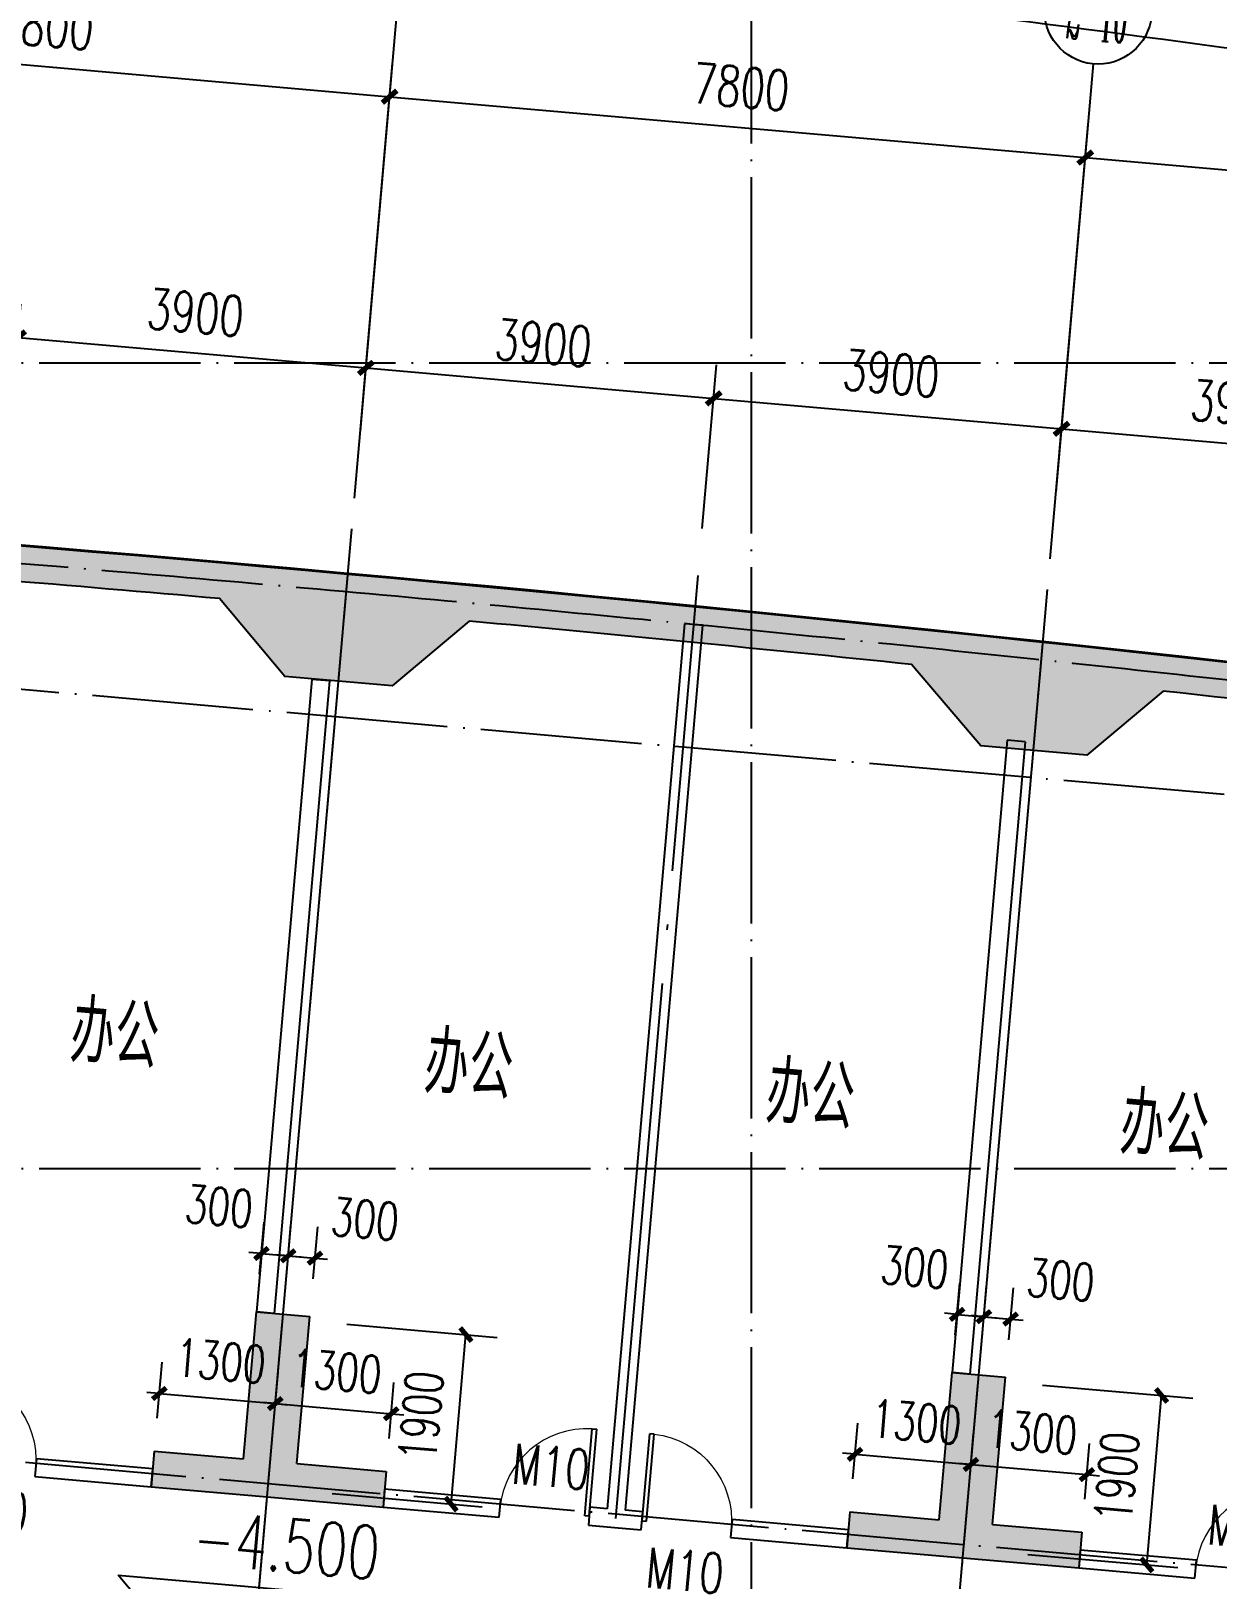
# Model space of a CAD drawing. Extents: x 246015 to 608740, y -108003 to 88400.
# Drawn here: x 500307 to 513556, y 28952 to 46244 of the extents above; entities that cross this region are included whole.
import ezdxf
from ezdxf.enums import TextEntityAlignment as Align

# ---------------------------------------------------------------- set-up
doc = ezdxf.new("R2010")
doc.units = 0
doc.header["$LTSCALE"] = 3000
doc.header["$MEASUREMENT"] = 0
doc.header["$PDMODE"] = 1
doc.linetypes.add('DASH', pattern=[0.35, 0.25, -0.1])
doc.linetypes.add('DOTE', pattern=[2.4200000000000004, 2, -0.2, 0.02, -0.2])
doc.layers.get('0').update_dxf_attribs({"linetype": 'CONTINUOUS'})
doc.layers.get('DEFPOINTS').update_dxf_attribs({"linetype": 'CONTINUOUS'})
for name, color, linetype in [('AXIS', 3, 'CONTINUOUS'), ('AXIS_TEXT', 7, 'CONTINUOUS'), ('DIM_ELEV', 3, 'CONTINUOUS'), ('dote', 1, 'DOTE'), ('PUB_DIM', 3, 'CONTINUOUS'), ('PUB_HATCH', 8, 'CONTINUOUS'), ('PUB_TEXT', 7, 'CONTINUOUS'), ('stair', 2, 'CONTINUOUS'), ('WALL', 9, 'CONTINUOUS'), ('WINDOW', 4, 'CONTINUOUS'), ('WINDOW_TEXT', 7, 'CONTINUOUS'), ('防火卷帘', 4, 'DASH')]:
    doc.layers.add(name, color=color, linetype=linetype)
doc.layers.add('红线', color=7, linetype='CONTINUOUS', true_color=0xe0150b)
doc.styles.add('_TCH_AXIS', font='COMPLEX', dxfattribs={"bigfont": 'GBCBIG'})
doc.styles.add('_TCH_DIM', font='SIMPLEX', dxfattribs={"bigfont": 'GBCBIG'})
doc.styles.add('_TCH_WINDOW', font='SIMPLEX', dxfattribs={"bigfont": 'GBCBIG'})
doc.styles.add('COMPLEX', font='COMPLEX')
doc.styles.add('DIM_FONT', font='simplex.shx', dxfattribs={"width": 0.7, "bigfont": 'hztxt.shx'})
doc.dimstyles.new('DIMN140', dxfattribs={"dimscale": 1.4, "dimtxt": 300, "dimasz": 100, "dimexe": 250, "dimexo": 300, "dimgap": 150, "dimtad": 1, "dimdec": 0, "dimzin": 0, "dimdsep": 46, "dimtxsty": 'DIM_FONT', "dimblk": 'ARCHTICK', "dimcen": 0.09, "dimclrt": 7, "dimazin": 2, "dimtfac": 1, "dimtdec": 0, "dimtix": 1, "dimtmove": 2, "dimatfit": 3, "dimfxl": 0, "dimtolj": 1, "dimtzin": 0, "dimarcsym": 0})
doc.dimstyles.new('DIMN150', dxfattribs={"dimscale": 1.5, "dimtxt": 300, "dimasz": 100, "dimexe": 250, "dimexo": 300, "dimgap": 150, "dimtad": 1, "dimdec": 0, "dimzin": 0, "dimdsep": 46, "dimtxsty": 'DIM_FONT', "dimblk": 'ARCHTICK', "dimcen": 0.09, "dimclrt": 7, "dimazin": 2, "dimtfac": 1, "dimtdec": 0, "dimtix": 1, "dimtmove": 2, "dimatfit": 3, "dimfxl": 0, "dimtolj": 1, "dimtzin": 0, "dimarcsym": 0})

# ---------------------------------------------------------------- blocks, each defined once
blk = doc.blocks.new('_AXISO')
blk.add_circle((0, 0), 0.5)
at = {"layer": 'AXIS_TEXT', "style": 'COMPLEX', "width": 1.041666666666667}
blk.add_attdef('A', text='', height=0.56, dxfattribs=at).set_placement((-0.25, -0.28), (0.25, -0.28), align=Align.FIT)
blk = doc.blocks.new('_ARCHTICK')
at = {"color": 0, "linetype": 'ByBlock', "const_width": 0.4}
blk.add_lwpolyline([(-0.5, -0.5), (0.5, 0.5)], dxfattribs=at)
blk = doc.blocks.new('*D1166')
at = {"layer": 'AXIS', "color": 0, "lineweight": -2}
for p, q in [((30950.00001038669, 3650.000000778586), (30950.00001038669, 7325.000000778586)), ((38750.00001038663, 3650.000000778586), (38750.00001038663, 7325.000000778586)), ((30950.00001038669, 6950.000000778586), (38750.00001038663, 6950.000000778586))]:
    blk.add_line(p, q, dxfattribs=at)
at = {"layer": 'DEFPOINTS', "color": 0}
for p in [(38750.00001038663, 6950.000000778586), (30950.00001038669, 3200.000000778586), (38750.00001038663, 3200.000000778586)]:
    blk.add_point(p, dxfattribs=at)
at = {"layer": 'AXIS', "color": 0, "lineweight": -2, "xscale": 150, "yscale": 150, "zscale": 150, "rotation": 180}
blk.add_blockref('_ARCHTICK', (30950.00001038669, 6950.000000778586), dxfattribs=at)
at = {"layer": 'AXIS', "color": 0, "lineweight": -2, "xscale": 150, "yscale": 150, "zscale": 150}
blk.add_blockref('_ARCHTICK', (38750.00001038663, 6950.000000778586), dxfattribs=at)
at = {"layer": 'AXIS', "color": 7, "insert": (34850.00001038666, 7400.000000778586), "char_height": 450, "attachment_point": 5, "style": 'DIM_FONT'}
blk.add_mtext('\\A1;7800', dxfattribs=at)
blk = doc.blocks.new('*D1167')
at = {"layer": 'AXIS', "color": 0, "lineweight": -2}
for p, q in [((38750.00001038663, 3650.000000778586), (38750.00001038663, 7325.000000778586)), ((46550.00001038669, 3650.000000778586), (46550.00001038669, 7325.000000778586)), ((38750.00001038663, 6950.000000778586), (46550.00001038669, 6950.000000778586))]:
    blk.add_line(p, q, dxfattribs=at)
at = {"layer": 'DEFPOINTS', "color": 0}
for p in [(46550.00001038669, 6950.000000778586), (38750.00001038663, 3200.000000778586), (46550.00001038669, 3200.000000778586)]:
    blk.add_point(p, dxfattribs=at)
at = {"layer": 'AXIS', "color": 0, "lineweight": -2, "xscale": 150, "yscale": 150, "zscale": 150, "rotation": 180}
blk.add_blockref('_ARCHTICK', (38750.00001038663, 6950.000000778586), dxfattribs=at)
at = {"layer": 'AXIS', "color": 0, "lineweight": -2, "xscale": 150, "yscale": 150, "zscale": 150}
blk.add_blockref('_ARCHTICK', (46550.00001038669, 6950.000000778586), dxfattribs=at)
at = {"layer": 'AXIS', "color": 7, "insert": (42650.00001038666, 7400.000000778586), "char_height": 450, "attachment_point": 5, "style": 'DIM_FONT'}
blk.add_mtext('\\A1;7800', dxfattribs=at)
blk = doc.blocks.new('*D1168')
at = {"layer": 'AXIS', "color": 0, "lineweight": -2}
for p, q in [((46550.00001038669, 3650.000000778586), (46550.00001038669, 7325.000000778586)), ((54350.00001038663, 3650.000000778586), (54350.00001038663, 7325.000000778586)), ((46550.00001038669, 6950.000000778586), (54350.00001038663, 6950.000000778586))]:
    blk.add_line(p, q, dxfattribs=at)
at = {"layer": 'DEFPOINTS', "color": 0}
for p in [(54350.00001038663, 6950.000000778586), (46550.00001038669, 3200.000000778586), (54350.00001038663, 3200.000000778586)]:
    blk.add_point(p, dxfattribs=at)
at = {"layer": 'AXIS', "color": 0, "lineweight": -2, "xscale": 150, "yscale": 150, "zscale": 150, "rotation": 180}
blk.add_blockref('_ARCHTICK', (46550.00001038669, 6950.000000778586), dxfattribs=at)
at = {"layer": 'AXIS', "color": 0, "lineweight": -2, "xscale": 150, "yscale": 150, "zscale": 150}
blk.add_blockref('_ARCHTICK', (54350.00001038663, 6950.000000778586), dxfattribs=at)
at = {"layer": 'AXIS', "color": 7, "insert": (50450.00001038666, 7400.000000778586), "char_height": 450, "attachment_point": 5, "style": 'DIM_FONT'}
blk.add_mtext('\\A1;7800', dxfattribs=at)
blk = doc.blocks.new('*D208')
at = {"layer": 'DEFPOINTS', "color": 0}
for p in [(511249.7608798033, 31856.50007715628), (510893.9557417697, 31231.74271336004), (511192.8141511977, 31205.59599054298)]:
    blk.add_point(p, dxfattribs=at)
at = {"layer": 'PUB_DIM', "color": 0, "lineweight": -2}
for p, q in [((510930.5611537136, 31650.14448655945), (510981.4069803285, 32231.31494430618)), ((511229.4195631417, 31623.99776374239), (511280.2653897565, 32205.16822148912)), ((510950.9024703752, 31882.64679997334), (510811.4352126421, 31894.84860395465)), ((510950.9024703752, 31882.64679997334), (511249.7608798033, 31856.50007715628)), ((511249.7608798033, 31856.50007715628), (511389.2281375364, 31844.29827317497))]:
    blk.add_line(p, q, dxfattribs=at)
at = {"layer": 'PUB_DIM', "color": 0, "lineweight": -2, "xscale": 140, "yscale": 140, "zscale": 140}
for p, rotation in [((510950.9024703752, 31882.64679997334), 355.0000000013833), ((511249.7608798033, 31856.50007715628), 175.0000000013833)]:
    blk.add_blockref('_ARCHTICK', p, dxfattribs=dict(at, rotation=rotation))
at = {"layer": 'PUB_DIM', "color": 7, "insert": (511807.8859571514, 32292.51544160476), "char_height": 420.0000000000001, "attachment_point": 5, "rotation": 355.00000000138334, "style": 'DIM_FONT'}
blk.add_mtext('\\A1;300', dxfattribs=at)
blk = doc.blocks.new('*D209')
at = {"layer": 'DEFPOINTS', "color": 0}
for p in [(510950.9024703752, 31882.64679997334), (510595.0973323415, 31257.88943617712), (510893.9557417696, 31231.74271336004)]:
    blk.add_point(p, dxfattribs=at)
at = {"layer": 'PUB_DIM', "color": 0, "lineweight": -2}
for p, q in [((510631.7027442854, 31676.29120937654), (510682.5485709003, 32257.46166712326)), ((510930.5611537136, 31650.14448655946), (510981.4069803284, 32231.31494430618)), ((510652.044060947, 31908.79352279042), (510512.5768032139, 31920.99532677172)), ((510652.044060947, 31908.79352279042), (510950.9024703752, 31882.64679997334)), ((510950.9024703752, 31882.64679997334), (511090.3697281083, 31870.44499599203))]:
    blk.add_line(p, q, dxfattribs=at)
at = {"layer": 'PUB_DIM', "color": 0, "lineweight": -2, "xscale": 140, "yscale": 140, "zscale": 140}
for p, rotation in [((510652.044060947, 31908.79352279042), 355.0000000013832), ((510950.9024703752, 31882.64679997334), 175.0000000013831)]:
    blk.add_blockref('_ARCHTICK', p, dxfattribs=dict(at, rotation=rotation))
at = {"layer": 'PUB_DIM', "color": 7, "insert": (510178.11143107, 32435.10223670056), "char_height": 420.0000000000001, "attachment_point": 5, "rotation": 355.00000000138317, "style": 'DIM_FONT'}
blk.add_mtext('\\A1;300', dxfattribs=at)
blk = doc.blocks.new('*D210')
at = {"layer": 'DEFPOINTS', "color": 0}
for p in [(511188.4563640615, 31155.78625563828), (512936.2039287355, 31002.87815706689), (511022.8604528411, 29263.01632873842)]:
    blk.add_point(p, dxfattribs=at)
at = {"layer": 'PUB_DIM', "color": 0, "lineweight": -2}
for p, q in [((511606.8581372609, 31119.18084369438), (513284.8720730683, 30972.37364711366)), ((512770.6080175151, 29110.10823016704), (512936.2039287355, 31002.87815706689)), ((511441.2622260405, 29226.41091679454), (513119.276161848, 29079.6037202138))]:
    blk.add_line(p, q, dxfattribs=at)
at = {"layer": 'PUB_DIM', "color": 0, "lineweight": -2, "xscale": 140, "yscale": 140, "zscale": 140}
for p, rotation in [((512936.2039287355, 31002.87815706689), 85.0000000013871), ((512770.6080175151, 29110.10823016704), 265.0000000013871)]:
    blk.add_blockref('_ARCHTICK', p, dxfattribs=dict(at, rotation=rotation))
at = {"layer": 'PUB_DIM', "color": 7, "insert": (512435.0041999259, 30093.09860556087), "char_height": 420.0000000000001, "attachment_point": 5, "rotation": 85.00000000138708, "style": 'DIM_FONT'}
blk.add_mtext('\\A1;1900', dxfattribs=at)
blk = doc.blocks.new('*D211')
at = {"layer": 'DEFPOINTS', "color": 0}
for p in [(510806.5062010411, 30232.18988870305), (509450.7378699124, 29651.51419163391), (510745.7909790825, 29538.21172594909)]:
    blk.add_point(p, dxfattribs=at)
at = {"layer": 'PUB_DIM', "color": 0, "lineweight": -2}
for p, q in [((509487.3432818563, 30069.91596483334), (509541.9576018243, 30694.16049872072)), ((510782.3963910264, 29956.61349914852), (510837.0107109944, 30580.8580330359)), ((509511.453091871, 30345.49235438788), (509371.9858341378, 30357.69415836917)), ((509511.453091871, 30345.49235438788), (510806.5062010411, 30232.18988870305)), ((510806.5062010411, 30232.18988870305), (510945.9734587742, 30219.98808472175))]:
    blk.add_line(p, q, dxfattribs=at)
at = {"layer": 'PUB_DIM', "color": 0, "lineweight": -2, "xscale": 140, "yscale": 140, "zscale": 140}
for p, rotation in [((509511.453091871, 30345.49235438788), 355.0000000013857), ((510806.5062010411, 30232.18988870305), 175.0000000013857)]:
    blk.add_blockref('_ARCHTICK', p, dxfattribs=dict(at, rotation=rotation))
at = {"layer": 'PUB_DIM', "color": 7, "insert": (510195.5850583999, 30707.24289474487), "char_height": 420.0000000000001, "attachment_point": 5, "rotation": 355.00000000138573, "style": 'DIM_FONT'}
blk.add_mtext('\\A1;1300', dxfattribs=at)
blk = doc.blocks.new('*D212')
at = {"layer": 'DEFPOINTS', "color": 0}
for p in [(512101.5593070046, 30118.88742329877), (510745.7909790825, 29538.21172594911), (512040.844085046, 29424.90926054482)]:
    blk.add_point(p, dxfattribs=at)
at = {"layer": 'PUB_DIM', "color": 0, "lineweight": -2}
for p, q in [((510782.3963910264, 29956.61349914852), (510837.0107109944, 30580.85803303591)), ((512077.44949699, 29843.31103374423), (512132.0638169579, 30467.55556763163)), ((510806.5062010411, 30232.18988870305), (510667.0389433079, 30244.39169268436)), ((510806.5062010411, 30232.18988870305), (512101.5593070046, 30118.88742329877)), ((512101.5593070046, 30118.88742329877), (512241.0265647377, 30106.68561931747))]:
    blk.add_line(p, q, dxfattribs=at)
at = {"layer": 'PUB_DIM', "color": 0, "lineweight": -2, "xscale": 140, "yscale": 140, "zscale": 140}
for p, rotation in [((510806.5062010411, 30232.18988870305), 355.0000000013856), ((512101.5593070046, 30118.88742329877), 175.0000000013856)]:
    blk.add_blockref('_ARCHTICK', p, dxfattribs=dict(at, rotation=rotation))
at = {"layer": 'PUB_DIM', "color": 7, "insert": (511490.6381659668, 30593.94042920034), "char_height": 420.0000000000001, "attachment_point": 5, "rotation": 355.0000000013856, "style": 'DIM_FONT'}
blk.add_mtext('\\A1;1300', dxfattribs=at)
blk = doc.blocks.new('*D213')
at = {"layer": 'DEFPOINTS', "color": 0}
for p in [(503479.4422346712, 32536.31487040003), (503123.6370966375, 31911.55750660381), (503422.4955060656, 31885.41078378673)]:
    blk.add_point(p, dxfattribs=at)
at = {"layer": 'PUB_DIM', "color": 0, "lineweight": -2}
for p, q in [((503160.2425085814, 32329.95927980322), (503211.0883351963, 32911.12973754995)), ((503459.1009180095, 32303.81255698614), (503509.9467446244, 32884.98301473288)), ((503180.5838252431, 32562.46159321711), (503041.1165675099, 32574.66339719841)), ((503180.5838252431, 32562.46159321711), (503479.4422346712, 32536.31487040003)), ((503479.4422346712, 32536.31487040003), (503618.9094924043, 32524.11306641873))]:
    blk.add_line(p, q, dxfattribs=at)
at = {"layer": 'PUB_DIM', "color": 0, "lineweight": -2, "xscale": 140, "yscale": 140, "zscale": 140}
for p, rotation in [((503180.5838252431, 32562.46159321711), 355.0000000013833), ((503479.4422346712, 32536.31487040003), 175.0000000013833)]:
    blk.add_blockref('_ARCHTICK', p, dxfattribs=dict(at, rotation=rotation))
at = {"layer": 'PUB_DIM', "color": 7, "insert": (504037.5673120192, 32972.33023484854), "char_height": 420.0000000000001, "attachment_point": 5, "rotation": 355.00000000138334, "style": 'DIM_FONT'}
blk.add_mtext('\\A1;300', dxfattribs=at)
blk = doc.blocks.new('*D214')
at = {"layer": 'DEFPOINTS', "color": 0}
for p in [(503180.5838252431, 32562.4615932171), (502824.7786872093, 31937.7042294209), (503123.6370966376, 31911.55750660383)]:
    blk.add_point(p, dxfattribs=at)
at = {"layer": 'PUB_DIM', "color": 0, "lineweight": -2}
for p, q in [((502861.3840991532, 32356.10600262031), (502912.2299257681, 32937.27646036704)), ((503160.2425085815, 32329.95927980324), (503211.0883351964, 32911.12973754996)), ((502881.7254158148, 32588.60831603419), (502742.2581580817, 32600.81012001549)), ((502881.7254158148, 32588.60831603419), (503180.5838252431, 32562.4615932171)), ((503180.5838252431, 32562.4615932171), (503320.0510829762, 32550.2597892358))]:
    blk.add_line(p, q, dxfattribs=at)
at = {"layer": 'PUB_DIM', "color": 0, "lineweight": -2, "xscale": 140, "yscale": 140, "zscale": 140}
for p, rotation in [((502881.7254158148, 32588.60831603419), 355.0000000013832), ((503180.5838252431, 32562.4615932171), 175.0000000013831)]:
    blk.add_blockref('_ARCHTICK', p, dxfattribs=dict(at, rotation=rotation))
at = {"layer": 'PUB_DIM', "color": 7, "insert": (502407.7927859377, 33114.91702994434), "char_height": 420.0000000000001, "attachment_point": 5, "rotation": 355.00000000138317, "style": 'DIM_FONT'}
blk.add_mtext('\\A1;300', dxfattribs=at)
blk = doc.blocks.new('*D217')
at = {"layer": 'DEFPOINTS', "color": 0}
for p in [(503418.1377189293, 31835.60104888205), (505165.8852836032, 31682.69295031068), (503252.5418077089, 29942.8311219822)]:
    blk.add_point(p, dxfattribs=at)
at = {"layer": 'PUB_DIM', "color": 0, "lineweight": -2}
for p, q in [((503836.5394921288, 31798.99563693816), (505514.553427936, 31652.18844035744)), ((505000.2893723828, 29789.92302341083), (505165.8852836032, 31682.69295031068)), ((503670.9435809084, 29906.22571003831), (505348.9575167157, 29759.41851345759))]:
    blk.add_line(p, q, dxfattribs=at)
at = {"layer": 'PUB_DIM', "color": 0, "lineweight": -2, "xscale": 140, "yscale": 140, "zscale": 140}
for p, rotation in [((505165.8852836032, 31682.69295031068), 85.0000000013871), ((505000.2893723828, 29789.92302341083), 265.0000000013871)]:
    blk.add_blockref('_ARCHTICK', p, dxfattribs=dict(at, rotation=rotation))
at = {"layer": 'PUB_DIM', "color": 7, "insert": (504664.6855547937, 30772.91339880466), "char_height": 420.0000000000001, "attachment_point": 5, "rotation": 85.00000000138708, "style": 'DIM_FONT'}
blk.add_mtext('\\A1;1900', dxfattribs=at)
blk = doc.blocks.new('*D218')
at = {"layer": 'DEFPOINTS', "color": 0}
for p in [(503036.1875559089, 30912.00468194683), (501680.4192247802, 30331.32898487768), (502975.4723339503, 30218.02651919286)]:
    blk.add_point(p, dxfattribs=at)
at = {"layer": 'PUB_DIM', "color": 0, "lineweight": -2}
for p, q in [((501717.0246367241, 30749.73075807711), (501771.6389566921, 31373.97529196449)), ((503012.0777458942, 30636.42829239229), (503066.6920658622, 31260.67282627967)), ((501741.1344467388, 31025.30714763165), (501601.6671890057, 31037.50895161294)), ((501741.1344467388, 31025.30714763165), (503036.1875559089, 30912.00468194683)), ((503036.1875559089, 30912.00468194683), (503175.654813642, 30899.80287796553))]:
    blk.add_line(p, q, dxfattribs=at)
at = {"layer": 'PUB_DIM', "color": 0, "lineweight": -2, "xscale": 140, "yscale": 140, "zscale": 140}
for p, rotation in [((501741.1344467388, 31025.30714763165), 355.0000000013857), ((503036.1875559089, 30912.00468194683), 175.0000000013857)]:
    blk.add_blockref('_ARCHTICK', p, dxfattribs=dict(at, rotation=rotation))
at = {"layer": 'PUB_DIM', "color": 7, "insert": (502425.2664132677, 31387.05768798864), "char_height": 420.0000000000001, "attachment_point": 5, "rotation": 355.00000000138573, "style": 'DIM_FONT'}
blk.add_mtext('\\A1;1300', dxfattribs=at)
blk = doc.blocks.new('*D219')
at = {"layer": 'DEFPOINTS', "color": 0}
for p in [(504331.2406618724, 30798.70221654254), (502975.4723339503, 30218.02651919288), (504270.5254399139, 30104.7240537886)]:
    blk.add_point(p, dxfattribs=at)
at = {"layer": 'PUB_DIM', "color": 0, "lineweight": -2}
for p, q in [((503012.0777458942, 30636.42829239229), (503066.6920658622, 31260.67282627969)), ((504307.1308518577, 30523.12582698801), (504361.7451718257, 31147.3703608754)), ((503036.1875559089, 30912.00468194683), (502896.7202981758, 30924.20648592813)), ((503036.1875559089, 30912.00468194683), (504331.2406618724, 30798.70221654254)), ((504331.2406618724, 30798.70221654254), (504470.7079196056, 30786.50041256125))]:
    blk.add_line(p, q, dxfattribs=at)
at = {"layer": 'PUB_DIM', "color": 0, "lineweight": -2, "xscale": 140, "yscale": 140, "zscale": 140}
for p, rotation in [((503036.1875559089, 30912.00468194683), 355.0000000013856), ((504331.2406618724, 30798.70221654254), 175.0000000013856)]:
    blk.add_blockref('_ARCHTICK', p, dxfattribs=dict(at, rotation=rotation))
at = {"layer": 'PUB_DIM', "color": 7, "insert": (503720.3195208346, 31273.75522244411), "char_height": 420.0000000000001, "attachment_point": 5, "rotation": 355.0000000013856, "style": 'DIM_FONT'}
blk.add_mtext('\\A1;1300', dxfattribs=at)
blk = doc.blocks.new('*D916')
at = {"layer": 'DEFPOINTS', "color": 0}
for p in [(504048.2674762594, 42480.13122673039), (499996.7327259614, 40918.35877518856), (503881.8920477485, 40578.45137830005)]:
    blk.add_point(p, dxfattribs=at)
at = {"layer": 'PUB_DIM', "color": 0, "lineweight": -2}
for p, q in [((500035.9528102253, 41366.64638932743), (500195.7915580255, 43193.6116354013)), ((500163.1081544723, 42820.0386236189), (504048.2674762594, 42480.13122673039)), ((503921.1121320124, 41026.73899243892), (504080.9508798126, 42853.70423851279))]:
    blk.add_line(p, q, dxfattribs=at)
at = {"layer": 'PUB_DIM', "color": 0, "lineweight": -2, "xscale": 150, "yscale": 150, "zscale": 150}
for p, rotation in [((500163.1081544723, 42820.0386236189), 174.9999999964865), ((504048.2674762594, 42480.13122673039), 354.9999999964865)]:
    blk.add_blockref('_ARCHTICK', p, dxfattribs=dict(at, rotation=rotation))
at = {"layer": 'PUB_DIM', "color": 7, "insert": (502144.9078996298, 43098.37253931351), "char_height": 450, "attachment_point": 5, "rotation": 354.9999999964865, "style": 'DIM_FONT'}
blk.add_mtext('\\A1;3900', dxfattribs=at)
blk = doc.blocks.new('*D917')
at = {"layer": 'DEFPOINTS', "color": 0}
for p in [(507933.4267995461, 42140.22382971067), (503881.8920477485, 40578.45137830005), (507767.0513710352, 40238.54398128033)]:
    blk.add_point(p, dxfattribs=at)
at = {"layer": 'PUB_DIM', "color": 0, "lineweight": -2}
for p, q in [((503921.1121320124, 41026.73899243894), (504080.9508798126, 42853.70423851279)), ((504048.2674762594, 42480.13122673039), (507933.4267995461, 42140.22382971067)), ((507806.2714552992, 40686.83159541921), (507966.1102030994, 42513.79684149307))]:
    blk.add_line(p, q, dxfattribs=at)
at = {"layer": 'PUB_DIM', "color": 0, "lineweight": -2, "xscale": 150, "yscale": 150, "zscale": 150}
for p, rotation in [((504048.2674762594, 42480.13122673039), 174.9999999964863), ((507933.4267995461, 42140.22382971067), 354.9999999964863)]:
    blk.add_blockref('_ARCHTICK', p, dxfattribs=dict(at, rotation=rotation))
at = {"layer": 'PUB_DIM', "color": 7, "insert": (506030.0672221667, 42758.46514235942), "char_height": 450, "attachment_point": 5, "rotation": 354.99999999648634, "style": 'DIM_FONT'}
blk.add_mtext('\\A1;3900', dxfattribs=at)
blk = doc.blocks.new('*D918')
at = {"layer": 'DEFPOINTS', "color": 0}
for p in [(511818.5861213487, 41800.31643282081), (507767.0513710352, 40238.54398128032), (511652.2106928378, 39898.63658439045)]:
    blk.add_point(p, dxfattribs=at)
at = {"layer": 'PUB_DIM', "color": 0, "lineweight": -2}
for p, q in [((507806.2714552991, 40686.83159541921), (507966.1102030993, 42513.79684149308)), ((507933.4267995461, 42140.22382971068), (511818.5861213487, 41800.31643282081)), ((511691.4307771018, 40346.92419852933), (511851.269524902, 42173.88944460321))]:
    blk.add_line(p, q, dxfattribs=at)
at = {"layer": 'PUB_DIM', "color": 0, "lineweight": -2, "xscale": 150, "yscale": 150, "zscale": 150}
for p, rotation in [((507933.4267995461, 42140.22382971068), 174.9999999964864), ((511818.5861213487, 41800.31643282081), 354.9999999964865)]:
    blk.add_blockref('_ARCHTICK', p, dxfattribs=dict(at, rotation=rotation))
at = {"layer": 'PUB_DIM', "color": 7, "insert": (509915.2265447113, 42418.55774540463), "char_height": 450, "attachment_point": 5, "rotation": 354.99999999648645, "style": 'DIM_FONT'}
blk.add_mtext('\\A1;3900', dxfattribs=at)
blk = doc.blocks.new('*D919')
at = {"layer": 'DEFPOINTS', "color": 0}
for p in [(515703.7454446204, 41460.4090358024), (511652.2106928378, 39898.63658439045), (515537.3700161095, 39558.72918737205)]:
    blk.add_point(p, dxfattribs=at)
at = {"layer": 'PUB_DIM', "color": 0, "lineweight": -2}
for p, q in [((511691.4307771018, 40346.92419852933), (511851.269524902, 42173.88944460319)), ((511818.5861213487, 41800.31643282079), (515703.7454446204, 41460.4090358024)), ((515576.5901003734, 40007.01680151094), (515736.4288481736, 41833.9820475848))]:
    blk.add_line(p, q, dxfattribs=at)
at = {"layer": 'PUB_DIM', "color": 0, "lineweight": -2, "xscale": 150, "yscale": 150, "zscale": 150}
for p, rotation in [((511818.5861213487, 41800.31643282079), 174.9999999964864), ((515703.7454446204, 41460.4090358024), 354.9999999964865)]:
    blk.add_blockref('_ARCHTICK', p, dxfattribs=dict(at, rotation=rotation))
at = {"layer": 'PUB_DIM', "color": 7, "insert": (513800.3858672485, 42078.65034845048), "char_height": 450, "attachment_point": 5, "rotation": 354.99999999648645, "style": 'DIM_FONT'}
blk.add_mtext('\\A1;3900', dxfattribs=at)
blk = doc.blocks.new('$DorLib2D$00000001')
for p, q in [((0.45, 0.9750000000000001), (0.5000000000000002, 0.9750000000000001)), ((0.45, 0), (0.45, 0.9750000000000001)), ((0.5, 0), (0.5, 0.9750000000000001)), ((0.5, 0), (0.45, 0))]:
    blk.add_line(p, q)
at = {"lineweight": 13}
blk.add_arc((0.475, 0), 0.975, 91.4692835813538, 180, dxfattribs=at)
blk = doc.blocks.new('2-2')
at = {"layer": 'PUB_HATCH'}
h = blk.add_hatch(color=256, dxfattribs=at)
edge = h.paths.add_edge_path()
edge.add_arc((37400.00000685993, -498857.1430408622), 500457.143041471, 88.09344153344261, 91.59729894170272, ccw=False)
edge.add_line((54050.00000196457, 1322.95404557162), (54050.00000498432, 922.7323111371952))
edge.add_arc((37400.00000877761, -498857.1428546371), 500057.1428552847, 88.09191589631024, 88.7925153240291)
edge.add_line((47937.7158283107, 1088.956906024483), (47150.91694945656, 302.1580249374965))
edge.add_line((47150.91694945656, 302.1580249374965), (45962.53488288121, 302.1580249374965))
edge.add_line((45962.53488288121, 302.1580249374965), (45109.77137309057, 1140.562686198857))
edge.add_arc((37400.00000879134, -498857.1428487986), 500057.1428494466, 89.11659123537734, 89.68527799631767)
edge.add_line((40146.76767434343, 1192.4560732916), (39351.37046628195, 397.0588719762163))
edge.add_line((39351.37046628195, 397.0588719762163), (38148.62955117738, 397.0588719762163))
edge.add_line((38148.62955117738, 397.0588719762163), (37345.69137159642, 1199.997051557177))
edge.add_arc((37400.00000873442, -498857.1428566009), 500057.1428572491, 90.00622260025614, 90.57683241316171)
edge.add_line((32365.69733963738, 1174.658051292528), (31551.37046628195, 360.3311810857849))
edge.add_line((31551.37046628195, 360.3311810857849), (30350.45352555509, 358.1174903470092))
edge.add_line((30350.45352555509, 358.1174903470092), (29570.2622751373, 1138.698455682781))
edge.add_arc((37400.00000869631, -498857.1428549619), 500057.1428556098, 90.89715598654287, 91.59857696733191)
edge.add_line((23450.00000872964, 1005.381866502517), (23450.0000103846, 1405.537479411752))
for points in [[(38750.0000103908, -8483.33333257481), (39050.00001038413, -8349.99999925153), (39050.00001038413, -6699.999998697895), (38450.00001038413, -6699.999998697895), (38450.00001038411, -8349.999999251488)], [(46550.00001038413, -8483.333332554754), (46850.00001038412, -8349.999999221414), (46850.00001038413, -6699.999998697895), (46250.00001038413, -6699.999998697895), (46250.00001038412, -8349.999999221438)], [(37450.00000874969, -8749.99999935177), (38750.00001040418, -8749.999999221414), (38750.00001037744, -8483.33333257481), (38450.00001038411, -8349.999999251488), (37450.00000870958, -8349.99999935177)], [(38750.0000103908, -8483.33333257481), (38750.00001036408, -8749.999999221414), (40050.00000870958, -8749.99999935177), (40050.00000874969, -8349.99999935177), (39050.00001038413, -8349.99999925153)], [(45250.00000872964, -8749.999999221414), (46550.00001038413, -8749.999999221414), (46550.00001038413, -8483.333332554754), (46250.00001038412, -8349.999999221438), (45250.00000872964, -8349.999999221414)], [(46550.00001038413, -8483.333332554754), (46550.00001038413, -8749.999999221414), (47850.00000872964, -8749.999999221414), (47850.00000872964, -8349.999999221414), (46850.00001038412, -8349.999999221414)]]:
    blk.add_hatch(color=256, dxfattribs=at).paths.add_polyline_path(points)
at = {"layer": 'AXIS'}
for p, q in [((38750.00001038518, 3200.000000778586), (38750.00001038518, 8000.000000778586)), ((46550.00001038495, 3200.000000778586), (46550.00001038495, 8000.000000778586))]:
    blk.add_line(p, q, dxfattribs=at)
at = {"layer": 'dote', "ltscale": 0.3}
for p, q in [((38750.00001038413, -27199.99999922141), (38750.00001038413, 2105.942260518786)), ((38750.00001038413, -10799.99999922141), (38750.00001038425, 2105.942260518786)), ((46550.00001038413, -27199.99999922141), (46550.00001038425, 2105.942260518786)), ((46550.00001038413, -10799.99999922141), (46550.00001038425, 2105.942260518786)), ((-999.9999896157533, 7.7858567237854e-07), (75800.00001038413, 7.7858567237854e-07)), ((-999.9999896157533, -8599.999999221414), (75800.00001038413, -8599.999999221414))]:
    blk.add_line(p, q, dxfattribs=at)
blk.add_arc((37400.00001038413, -498857.1428563644), 500257.1428571429, 85.71247826848517, 94.28752173151483, dxfattribs=at)
at = {"layer": 'WALL'}
for p, q in [((38450.00001038411, -8349.999999251488), (38450.00001038413, -6699.999998697895)), ((38450.00001038413, -6699.999998697895), (39050.00001038413, -6699.999998697895)), ((39050.00001038413, -8349.99999925153), (39050.00001038413, -6699.999998697895)), ((46250.00001038412, -8349.999999221438), (46250.00001038413, -6699.999998697895)), ((46250.00001038413, -6699.999998697895), (46850.00001038413, -6699.999998697895)), ((46850.00001038412, -8349.999999221414), (46850.00001038413, -6699.999998697895)), ((37450.00000870958, -8349.99999935177), (38450.00001038411, -8349.999999251488)), ((37450.00000870958, -8349.99999935177), (37450.00000874969, -8749.99999935177)), ((39050.00001038413, -8349.99999925153), (40050.00000874969, -8349.99999935177)), ((40050.00000874969, -8349.99999935177), (40050.00000870958, -8749.99999935177)), ((45250.00000872964, -8349.999999221414), (46250.00001038412, -8349.999999221438)), ((45250.00000872964, -8349.999999221414), (45250.00000872964, -8749.999999221414)), ((46850.00001038412, -8349.999999221414), (47850.00000872964, -8349.999999221414)), ((47850.00000872964, -8349.999999221414), (47850.00000872964, -8749.999999221414)), ((37450.00000874969, -8749.99999935177), (38750.00001040418, -8749.999999221414)), ((38750.00001036408, -8749.999999221414), (40050.00000870958, -8749.99999935177)), ((45250.00000872964, -8749.999999221414), (46550.00001038413, -8749.999999221414)), ((46550.00001038413, -8749.999999221414), (47850.00000872964, -8749.999999221414))]:
    blk.add_line(p, q, dxfattribs=at)
at = {"layer": 'WALL', "elevation": 2.087848135353122e-07}
blk.add_lwpolyline([(23450.0000103846, 1405.537479411752, -0.01528965334513438), (54050.00000196457, 1322.95404557162), (54050.00000498432, 922.7323111371952, 0.003056951210119896), (47937.7158283107, 1088.956906024483), (47150.91694945656, 302.1580249374965), (45962.53488288121, 302.1580249374965), (45109.77137309057, 1140.562686198857, 0.002481369190465217), (40146.76767434343, 1192.4560732916), (39351.37046628195, 397.0588719762163), (38148.62955117738, 397.0588719762163), (37345.69137159642, 1199.997051557177, 0.00248976013942462), (32365.69733963738, 1174.658051292528), (31551.37046628195, 360.3311810857849), (30350.45352555509, 358.1174903470092), (29570.2622751373, 1138.698455682781, 0.003060535945171678), (23450.00000872964, 1005.381866502517)], format="xyb", close=True, dxfattribs=at)
at = {"layer": 'AXIS'}
ref = blk.add_blockref('_AXISO', (46550.00001038495, 8600.000000778586), dxfattribs=dict(at, xscale=1200, yscale=1200, zscale=1200))
ref.add_attrib('A', '2-10', dxfattribs={"layer": 'AXIS_TEXT', "height": 678.8225099390856, "style": '_TCH_AXIS', "width": 0.2799999999999992}).set_placement((46210.5887554154, 8260.588745809044), (46889.41126535449, 8260.588745809044), align=Align.FIT)
for p1, p2, picture, middle in [((30950.00001038669, 3200.000000778586), (38750.00001038663, 3200.000000778586), '*D1166', (34850.00001038666, 7400.000000778586)), ((38750.00001038663, 3200.000000778586), (46550.00001038669, 3200.000000778586), '*D1167', (42650.00001038666, 7400.000000778586)), ((46550.00001038669, 3200.000000778586), (54350.00001038663, 3200.000000778586), '*D1168', (50450.00001038666, 7400.000000778586))]:
    dim = blk.add_aligned_dim(p1=p1, p2=p2, distance=3749.9999999999995, dimstyle='DIMN150', dxfattribs=at)
    dim.commit()
    dim.dimension.update_dxf_attribs({"geometry": picture, "text_midpoint": middle})

msp = doc.modelspace()

# ---------------------------------------------------------------- linework, layer by layer
at = {"layer": 'DIM_ELEV'}
for p, q in [((501827.7334698092, 28345.73452476063), (501282.3100967005, 28995.74478934624)), ((501282.3100967005, 28995.74478934624), (504270.8941909366, 28734.27756065407))]:
    msp.add_line(p, q, dxfattribs=at)
at = {"layer": 'dote', "ltscale": 0.3}
for p, q in [((508353.8653576176, -37775.68149960585), (508353.8653576176, 53538.62649042057)), ((295667.8995579707, 42538.62649042057), (554353.8653576176, 42538.62649042057)), ((295667.8995579707, 33538.62649042057), (554353.8653576176, 33538.62649042057))]:
    msp.add_line(p, q, dxfattribs=at)
at = {"layer": 'dote'}
msp.add_line((506838.8427103677, 29629.07044946323, -2.644372738674042e-07), (507760.3488900741, 40161.93427338602, -2.644372738674042e-07), dxfattribs=at)
at = {"layer": 'stair'}
msp.add_lwpolyline([(299553.8653576176, 3467.806101414019), (299553.865357618, 28838.62646587078), (316453.8653576119, 28838.6264658935), (316453.8653576138, 27409.6504667333), (323493.0591494418, 28025.50012409723), (322800.1674765931, 35945.28818203107, -0.0349915637340729), (393128.8011265679, 42129.08662435709), (393066.72035204, 42838.62646058171), (467189.2147295345, 42838.62646058176), (467162.9684561654, 42538.62649042057), (467127.6800535092, 42135.27323736945, -0.03585391562555726), (537955.1984380585, 35916.07547811027), (536854.8528064509, 23339.06743433188), (538648.003269976, 23182.18709682094), (537798.3210785519, 13438.62649042164), (553653.8653576155, 13438.62646443379), (553653.8653576148, -20761.3735095794), (454653.8653576178, -20761.37353271484), (454653.8653576178, -29761.37351934906), (393186.2387125003, -29761.37351934896), (325560.8677909512, -48546.19877126702), (299553.8653576176, 3467.806101414019)], format="xyb", close=True, dxfattribs=at)
at = {"layer": 'WALL'}
for p, q in [((507608.7186288115, 39622.4926000844), (506743.9163580015, 29737.75741291968)), ((507807.9575684298, 39605.06145153532), (506943.1552976195, 29720.32626437001)), ((507807.9575684298, 39605.06145153532), (507608.7186288115, 39622.4926000844)), ((503442.7113828701, 39000.72466583375), (502824.7845745034, 31937.70344070471)), ((503641.950340806, 38983.29372665695), (503024.0235324394, 31920.27250152791)), ((503641.950340806, 38983.29372665695), (503442.7113828701, 39000.72466583375)), ((511213.0241271328, 38320.9103886779), (510595.0973187662, 31257.88916354886)), ((511412.2630850688, 38303.47944950109), (510794.3362767021, 31240.45822437205)), ((511412.2630850688, 38303.47944950109), (511213.0241271328, 38320.9103886779)), ((503024.0235324394, 31920.27250152791), (502824.7845745034, 31937.70344070471)), ((510794.3362767021, 31240.45822437205), (510595.0973187662, 31257.88916354886)), ((500368.2702902497, 30295.55416642878), (500350.839141616, 30096.31522681827)), ((501667.345863414, 30181.89978015994), (500368.2702902497, 30295.55416642878)), ((500350.839141616, 30096.31522681827), (501649.9147147802, 29982.66084054896)), ((501649.9147147802, 29982.66084054896), (501667.345863414, 30181.89978015994)), ((504257.452078466, 29955.29484965075), (504240.0209299157, 29756.05591003246)), ((505554.9962604214, 29841.77444330066), (504257.452078466, 29955.29484965075)), ((504240.0209299157, 29756.05591003246), (505537.5651118711, 29642.53550368242)), ((505537.5651118711, 29642.53550368242), (505554.9962604214, 29841.77444330066)), ((506551.1909585128, 29754.6187005492), (506533.7598099625, 29555.37976093094)), ((506743.9163580015, 29737.75741291968), (506551.1909585128, 29754.6187005492)), ((507142.3942372366, 29702.89511582098), (506943.1552976195, 29720.32626437001)), ((507124.963088688, 29503.65617620339), (507142.3942372366, 29702.89511582098)), ((508138.5889353287, 29615.73937307742), (508121.1577867801, 29416.50043345977)), ((509437.6639433657, 29502.08503681014), (508138.5889353287, 29615.73937307742)), ((506533.7598099625, 29555.37976093094), (506826.1046792609, 29529.80289902616)), ((506826.1046792616, 29529.80289902609), (507124.963088688, 29503.65617620339)), ((508121.1577867801, 29416.50043345977), (509420.232794817, 29302.84609719172)), ((509420.232794817, 29302.84609719172), (509437.6639433657, 29502.08503681014)), ((512027.7707423001, 29275.48005408109), (512010.3395937514, 29076.24111446267)), ((513325.3149054915, 29161.9596493829), (512027.7707423001, 29275.48005408109)), ((512010.3395937514, 29076.24111446267), (513307.8837569427, 28962.72070976431)), ((513307.8837569427, 28962.72070976431), (513325.3149054915, 29161.9596493829))]:
    msp.add_line(p, q, dxfattribs=at)
at = {"layer": '红线', "linetype": 'DOTE'}
msp.add_lwpolyline([(321625.8122236968, 41313.45886279433), (283781.9795882942, 20451.80374480574), (327022.3894365074, -69761.58145092637, -0.1186699078793288), (571935.0341255905, -34204.95812891633), (582106.972587371, -28597.61190365464), (543576.1139023544, 41298.82532121032, 0.09139635167262522), (321625.8122236968, 41313.45886279433)], format="xyb", dxfattribs=at)
at = {"layer": '红线', "color": 31, "linetype": 'DOTE', "ltscale": 0.5}
msp.add_lwpolyline([(321625.8122236968, 41313.45886279433), (283781.9795882942, 20451.80374480574), (327022.3894365074, -69761.58145092637, -0.1186699078793288), (571935.0341255905, -34204.95812891633), (582106.972587371, -28597.61190365464), (543576.1139023544, 41298.82532121032, 0.09139635167262522), (321625.8122236968, 41313.45886279433)], format="xyb", dxfattribs=at)

# ---------------------------------------------------------------- block references
at = {"layer": 'WINDOW'}
ref = msp.add_blockref('$DorLib2D$00000001', (499861.4573669354, 30239.51256854729), dxfattribs=dict(at, xscale=1000, yscale=-1000, zscale=1000, rotation=175.0000000001362))
ref.add_attrib('A', 'M10', (499393.8845709512, 29541.98491957524), dxfattribs={"layer": 'WINDOW_TEXT', "height": 446.25, "rotation": 355.0000000001362, "style": '_TCH_WINDOW', "width": 0.7058823529411765})
ref = msp.add_blockref('$DorLib2D$00000001', (506044.3780351901, 29698.5771021111), dxfattribs=dict(at, xscale=-1000, yscale=-1000, zscale=-1000, rotation=175.0000000001259))
ref.add_attrib('A', 'M10', (505666.1398755198, 30022.14901868337), dxfattribs={"layer": 'WINDOW_TEXT', "height": 446.25, "rotation": 355.0000000001258, "style": '_TCH_WINDOW', "width": 0.7058823529411765})
ref = msp.add_blockref('$DorLib2D$00000001', (507631.7760120094, 29559.69777463908), dxfattribs=dict(at, xscale=1000, yscale=-1000, zscale=1000, rotation=175.0000000001362))
ref.add_attrib('A', 'M10', (507164.203216025, 28862.17012566704), dxfattribs={"layer": 'WINDOW_TEXT', "height": 446.25, "rotation": 355.0000000001362, "style": '_TCH_WINDOW', "width": 0.7058823529411765})
ref = msp.add_blockref('$DorLib2D$00000001', (513814.696680264, 29018.76230820287), dxfattribs=dict(at, xscale=-1000, yscale=-1000, zscale=-1000, rotation=175.0000000001259))
ref.add_attrib('A', 'M10', (513436.4585205938, 29342.33422477514), dxfattribs={"layer": 'WINDOW_TEXT', "height": 446.25, "rotation": 355.0000000001258, "style": '_TCH_WINDOW', "width": 0.7058823529411765})
at = {"layer": '防火卷帘', "rotation": 355.0000000013864}
msp.add_blockref('2-2', (465105.0360112902, 41963.34701397824, 4.616252333578788e-07), dxfattribs=at)

# ---------------------------------------------------------------- texts
at = {"layer": 'PUB_TEXT'}
for s, height, rotation, style, width, p in [('办公', 700, 355.0000612347447, 'DIM_FONT', 0.7, (500727.6440215948, 34735.41027390321)), ('办公', 700, 355.0000612347447, 'DIM_FONT', 0.7, (504683.1845306463, 34389.34532099922)), ('办公', 700, 355.0000612347447, 'DIM_FONT', 0.7, (508497.9626666687, 34055.59547999501)), ('办公', 700, 355.0000612347447, 'DIM_FONT', 0.7, (512453.5031757203, 33709.53052709099)), ('-4.500', 595, 354.9999999913886, '_TCH_DIM', 0.7058823529411765, (502096.697003743, 29125.25913464405))]:
    msp.add_text(s, height=height, rotation=rotation, dxfattribs=dict(at, style=style, width=width)).set_placement(p)

# ---------------------------------------------------------------- dimensions: what is measured, and where the dimension line sits
at = {"layer": 'PUB_DIM'}
for p1, p2, distance, dimstyle, picture, middle in [((499996.7327259614, 40918.35877518855), (503881.8920477485, 40578.45137830004), 1908.943956521056, 'DIMN150', '*D916', (502144.9078996298, 43098.37253931351)), ((503881.8920477485, 40578.45137830005), (507767.0513710352, 40238.54398128033), 1908.9439565210419, 'DIMN150', '*D917', (506030.0672221667, 42758.46514235942)), ((507767.0513710352, 40238.54398128033), (511652.2106928379, 39898.63658439046), 1908.9439565210512, 'DIMN150', '*D918', (509915.2265447113, 42418.55774540463)), ((511652.2106928379, 39898.63658439046), (515537.3700161095, 39558.72918737206), 1908.9439565210416, 'DIMN150', '*D919', (513800.3858672485, 42078.65034845048)), ((503252.541807709, 29942.8311219822), (503418.1377189294, 31835.60104888205), -1754.423676433951, 'DIMN140', '*D217', (504664.6855547937, 30772.91339880466)), ((501680.4192247802, 30331.32898487769), (502975.4723339503, 30218.02651919287), 696.6290465928394, 'DIMN140', '*D218', (502425.2664132677, 31387.05768798864)), ((502975.4723339503, 30218.02651919287), (504270.5254399138, 30104.72405378858), 696.6290465928344, 'DIMN140', '*D219', (503720.3195208346, 31273.75522244411)), ((511022.8604528412, 29263.01632873842), (511188.4563640616, 31155.78625563828), -1754.4236764340103, 'DIMN140', '*D210', (512435.0041999259, 30093.09860556087)), ((509450.7378699124, 29651.51419163392), (510745.7909790825, 29538.2117259491), 696.6290465928272, 'DIMN140', '*D211', (510195.5850583999, 30707.24289474487)), ((510745.7909790825, 29538.2117259491), (512040.844085046, 29424.90926054481), 696.6290465928394, 'DIMN140', '*D212', (511490.6381659668, 30593.94042920034))]:
    dim = msp.add_aligned_dim(p1=p1, p2=p2, distance=distance, dimstyle=dimstyle, dxfattribs=at)
    dim.commit()
    dim.dimension.update_dxf_attribs({"geometry": picture, "text_midpoint": middle})
for base, p1, p2, angle, picture, middle in [((503180.5838252431, 32562.4615932171), (502824.7786872093, 31937.7042294209), (503123.6370966375, 31911.55750660381), 355.00000000138317, '*D214', (502407.7927859377, 33114.91702994434)), ((503479.4422346712, 32536.31487040003), (503123.6370966375, 31911.55750660381), (503422.4955060656, 31885.41078378674), 355.0000000013847, '*D213', (504037.5673120192, 32972.33023484854)), ((510950.9024703752, 31882.64679997334), (510595.0973323415, 31257.88943617713), (510893.9557417697, 31231.74271336004), 355.0000000013825, '*D209', (510178.11143107, 32435.10223670056)), ((511249.7608798033, 31856.50007715628), (510893.9557417697, 31231.74271336004), (511192.8141511978, 31205.59599054297), 355.0000000013847, '*D208', (511807.8859571514, 32292.51544160476))]:
    dim = msp.add_linear_dim(base=base, p1=p1, p2=p2, angle=angle, dimstyle='DIMN140', dxfattribs=at)
    dim.commit()
    dim.dimension.update_dxf_attribs({"geometry": picture, "text_midpoint": middle, "dimtype": 129})

doc.saveas('drawing.dxf')
